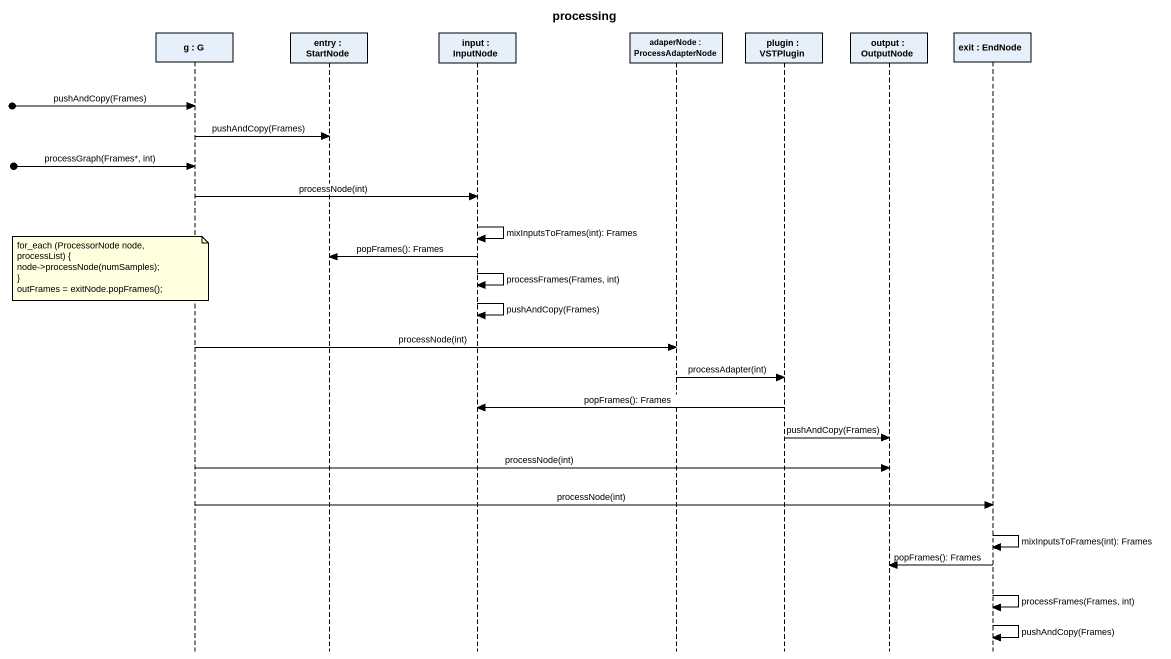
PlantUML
@startuml
title processing
hide footbox
participant "g : G" as g
participant "entry : StartNode" as entry
participant "input : InputNode" as input
participant "adaperNode : ProcessAdapterNode" as adaperNode
participant "plugin : VSTPlugin" as plugin
participant "output : OutputNode" as output
participant "exit : EndNode" as exit

[o-> g : pushAndCopy(Frames)
g -> entry : pushAndCopy(Frames)
[o-> g : processGraph(Frames*, int)
g -> input : processNode(int)
input -> input : mixInputsToFrames(int): Frames
input -> entry : popFrames(): Frames
note over g
  for_each (ProcessorNode node, processList) {
  node->processNode(numSamples);
  ~}
  outFrames = exitNode.popFrames();
end note
input -> input : processFrames(Frames, int)
input -> input : pushAndCopy(Frames)
g -> adaperNode : processNode(int)
adaperNode -> plugin : processAdapter(int)
plugin -> input : popFrames(): Frames
plugin -> output : pushAndCopy(Frames)
g -> output : processNode(int)
g -> exit : processNode(int)
exit -> exit : mixInputsToFrames(int): Frames
exit -> output : popFrames(): Frames
exit -> exit : processFrames(Frames, int)
exit -> exit : pushAndCopy(Frames)
@enduml
